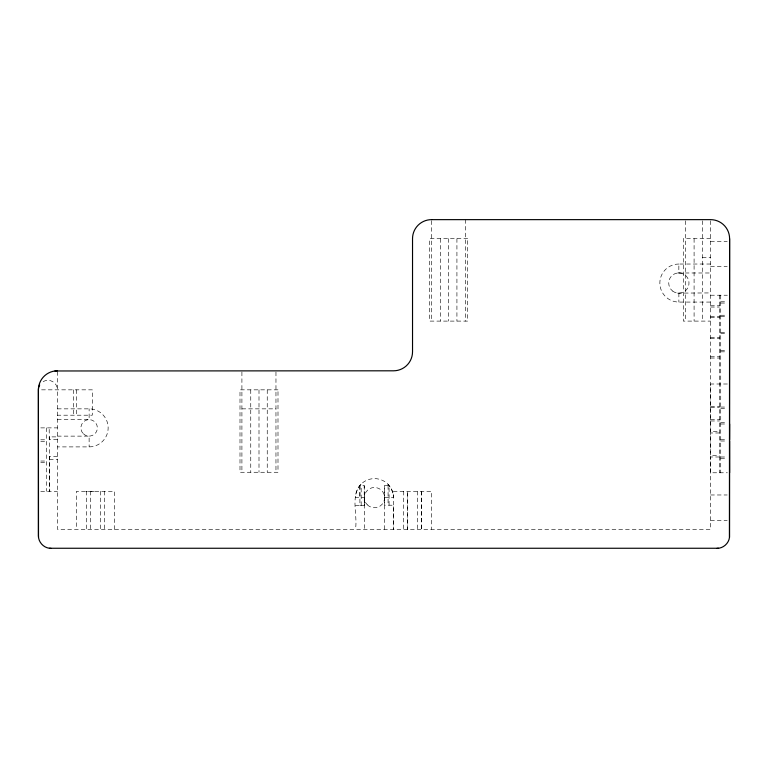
<?xml version="1.0" encoding="UTF-8"?>
<svg xmlns="http://www.w3.org/2000/svg" width="768" height="768" viewBox="0 0 768 768"><rect width="100%" height="100%" fill="white"/><g stroke="black" fill="none" stroke-linecap="round" stroke-linejoin="round"><path stroke-width="0.58" stroke-dasharray="3.84 2.88" d="M364.224 485.654L364.339 505.488L359.904 505.478L359.904 485.654L364.224 485.654L364.339 529.344M361.171 505.488L361.171 485.654M727.382 384L710.573 384L710.65 431.712L719.453 431.712M389.069 505.19L389.069 485.654L384.71 485.654L384.634 505.2L393.514 505.219L393.514 529.344L393.514 491.29L431.558 491.29L431.558 529.344M710.573 264.029L678.874 264.029L678.816 272.986L710.573 272.986M384.634 529.344L384.71 485.654M361.037 484.186C350.035 496.435 357.888 514.781 355.469 529.344M94.205 491.29L85.958 491.29M677.491 272.995L680.141 272.986M677.606 293.117L710.573 292.925M710.573 238.656L683.309 238.656L683.309 321.101L710.573 321.101M710.573 241.325L727.219 241.325M702.336 257.683L710.573 257.683M710.573 266.688L727.219 266.688M710.573 295.219L727.382 295.219M720.72 301.776L727.382 301.776M678.874 264.029A19.027 19.027 0 0 0 659.846 283.046A19.027 19.027 0 0 0 678.874 302.074L710.573 302.074M720.72 303.043L727.382 303.043M710.573 305.77L719.453 305.77M710.573 307.037L719.453 307.037M720.72 315.254L727.382 315.254M710.573 316.32L719.453 316.32M720.72 316.522L727.382 316.522M710.573 317.587L719.453 317.587M720.72 332.314L727.382 332.314M720.72 333.581L727.382 333.581M710.573 337.421L719.453 337.421M710.573 338.688L719.453 338.688M720.72 350.554L727.382 350.554M720.72 351.821L727.382 351.821M710.573 356.765L719.453 356.765M710.573 358.042L719.453 358.042M41.568 389.837L92.304 389.837L92.304 415.2L57.427 415.2M710.688 406.426L719.453 406.426M720.72 407.059L727.382 407.059M710.688 407.702L719.453 407.702M720.72 408.326L727.382 408.326M57.427 408.854L89.126 408.854A19.027 19.027 0 0 1 108.154 427.882A19.027 19.027 0 0 1 89.126 446.899L57.427 446.899M241.91 408.854L275.962 408.854M57.427 419.635L89.126 419.635L89.126 408.854M710.669 419.702L719.453 419.702M710.669 420.97L719.453 420.97M720.72 422.726L727.382 422.726M720.72 423.994L727.382 423.994M40.752 427.882L57.427 427.882M719.453 432.979L710.65 432.979L710.611 455.722L719.453 455.722M57.427 436.128L89.126 436.128L89.126 446.899M57.427 439.43L49.258 439.43L49.258 436.886L57.427 436.886M720.72 439.738L727.354 439.738M40.752 439.795L46.646 439.795M720.72 441.005L727.354 441.005M40.752 441.456L46.646 441.456M57.427 456.576L49.43 456.576L49.738 491.29L49.181 427.882M719.453 456.989L710.611 456.989L710.573 472.781L727.382 472.781M720.72 456.989L727.315 456.989M720.72 458.256L727.315 458.256M49.43 459.619L57.427 459.619M40.752 461.04L46.646 461.04M40.752 462.307L46.646 462.307M40.752 491.29L57.427 491.29M710.573 494.976L727.219 494.976M710.573 520.339L727.219 520.339M355.469 505.478L359.904 505.478M384.634 497.587L393.514 497.635L392.861 492.71L390.96 488.122L387.936 484.186M364.339 505.488L364.339 497.683L355.469 497.635A19.027 19.027 0 0 1 374.486 478.608A19.027 19.027 0 0 1 393.514 497.635M49.258 436.886L49.267 439.43M720.72 295.219L720.72 472.781M719.453 295.219L719.453 472.781M710.573 220.829L710.573 529.344L57.427 529.344L57.427 370.81M702.336 220.829L702.336 321.101M694.09 238.656L694.09 321.101M685.334 220.829L685.334 321.101M678.874 293.107L678.874 302.074M465.677 219.638L465.677 321.101M456.922 238.656L456.922 321.101M448.685 238.656L448.685 321.101M440.438 238.656L440.438 321.101M431.683 220.829L431.683 321.101M421.411 491.29L421.411 529.344M421.344 491.29L421.344 529.344M417.514 491.29L417.456 529.344M403.728 491.29L403.661 529.344M388.08 485.654L388.08 505.19M359.904 485.654L359.904 497.664M275.962 372L275.962 472.272M267.245 389.837L267.245 472.272M258.998 389.837L258.998 472.272M250.752 389.837L250.752 472.272M241.91 372L241.91 472.272M114.499 529.344L114.499 491.29L76.445 491.29L76.445 529.344M104.352 491.29L104.352 529.344M100.397 491.29L100.397 529.344M90.547 491.29L90.547 529.344M86.592 491.29L86.592 529.344M76.445 389.837L76.445 415.2M73.498 389.837L73.498 415.2M46.646 427.882L46.646 491.29M43.152 381.59A9.514 9.514 0 0 1 57.427 389.837M467.702 238.656L429.658 238.656L429.658 321.101L467.702 321.101L467.702 238.656M277.997 389.837L240 389.837L240 472.272L277.997 472.272L277.997 389.837M407.664 529.344L407.664 491.29L407.616 529.344M672.739 291.13A10.147 10.147 0 0 0 688.934 284.314A10.147 10.147 0 0 0 674.938 273.696A10.147 10.147 0 0 0 672.739 291.13M83.299 433.709A8.246 8.246 0 0 0 97.094 430.013A8.246 8.246 0 0 0 86.995 419.914A8.246 8.246 0 0 0 83.299 433.709M367.354 504.845A10.147 10.147 0 0 0 384.298 500.208A10.147 10.147 0 0 0 371.818 487.843A10.147 10.147 0 0 0 367.354 504.845"/><path stroke-width="1.15" d="M716.918 548.362C723.101 548.467 728.784 543.475 729.494 537.341L729.6 238.656A19.027 19.027 0 0 0 710.573 219.638L431.558 219.638M729.562 439.738L729.6 423.994M729.562 441.005L729.6 472.781M729.494 537.341L729.6 238.656M54.941 370.973L393.514 370.81A19.027 19.027 0 0 0 412.531 351.782L412.531 238.656A19.027 19.027 0 0 1 431.683 219.638M38.726 387.37A9.514 9.514 0 0 0 38.4 389.837L38.4 535.68C38.304 541.862 43.286 547.546 49.43 548.256L718.57 548.256M49.43 548.256L51.082 548.362M38.506 537.341L38.4 389.837A19.027 19.027 0 0 1 57.427 370.81M38.976 386.582A9.514 9.514 0 0 1 39.677 385.075"/></g></svg>
